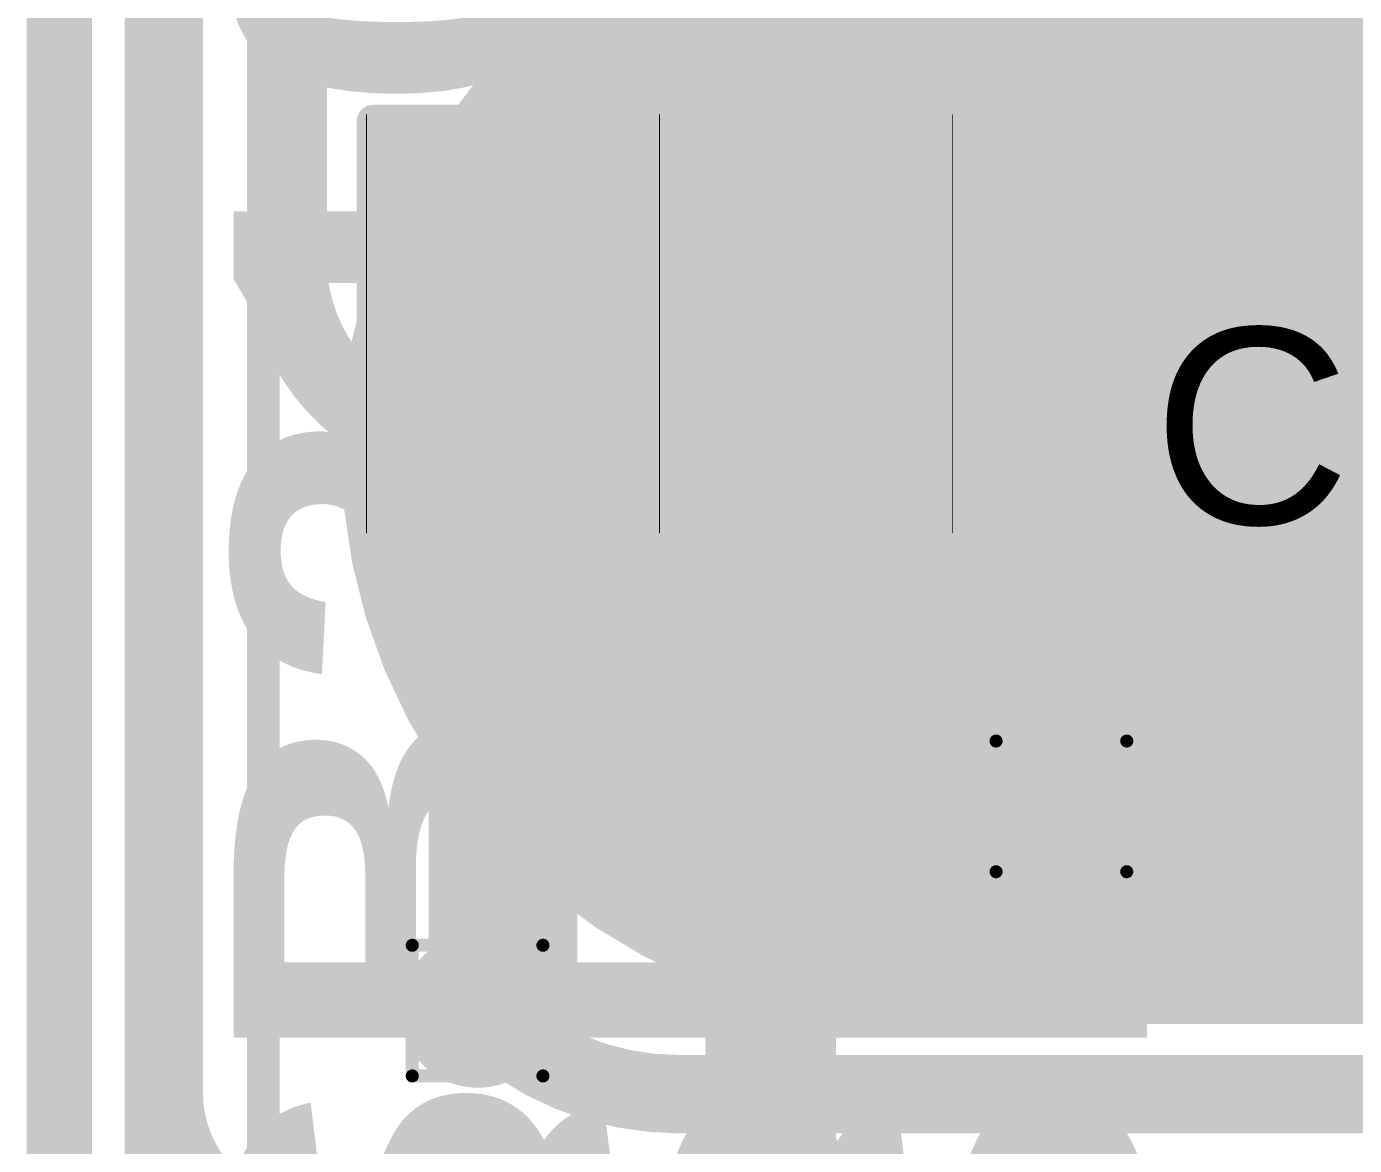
# Model space of a CAD drawing. Header units: inches. Extents: x -17 to 443, y -40 to 218.
# Drawn here: x 179.04 to 184.2, y 10.9 to 15.25 of the extents above; entities that cross this region are included whole.
import ezdxf

# ---------------------------------------------------------------- set-up
doc = ezdxf.new("R2010")
doc.units = ezdxf.units.IN
for name, color, linetype in [('Board Outline', 216, 'Continuous'), ('Bottom Layer', 5, 'Continuous'), ('Bottom Overlay', 54, 'Continuous'), ('Bottom Paste', 16, 'Continuous'), ('Bottom Solder', 6, 'Continuous'), ('Drill Drawing', 1, 'Continuous'), ('Fabrication', 76, 'Continuous'), ('Top Layer', 1, 'Continuous'), ('Top Overlay', 2, 'Continuous'), ('Top Paste', 8, 'Continuous'), ('Top Solder', 216, 'Continuous'), ('Via Holes', 16, 'Continuous')]:
    doc.layers.add(name, color=color, linetype=linetype)
doc.styles.add('Arial', font='', dxfattribs={"height": 0.2})
doc.styles.add('Arial Black_Bold', font='', dxfattribs={"height": 0.2})
doc.styles.get('Arial').set_extended_font_data('Arial')
doc.styles.get('Arial Black_Bold').set_extended_font_data('Arial Black', bold=True)

# ---------------------------------------------------------------- blocks, each defined once
blk = doc.blocks.new('S______B______0402_9')
at = {"layer": 'Top Layer'}
for points in [[(-0.6985, -0.3175), (-0.6985, 0.3175), (-0.2413, 0.3175), (-0.2413, -0.3175)], [(0.2413, -0.3175), (0.2413, 0.3175), (0.6985, 0.3175), (0.6985, -0.3175)]]:
    blk.add_hatch(color=1, dxfattribs=at).paths.add_polyline_path(points)
at = {"layer": 'Top Paste'}
for points in [[(-0.6985, -0.3175), (-0.6985, 0.3175), (-0.2413, 0.3175), (-0.2413, -0.3175)], [(0.2413, -0.3175), (0.2413, 0.3175), (0.6985, 0.3175), (0.6985, -0.3175)]]:
    blk.add_hatch(color=8, dxfattribs=at).paths.add_polyline_path(points)
at = {"layer": 'Top Solder'}
for points in [[(-0.7535, -0.3725), (-0.7535, 0.3725), (-0.1863, 0.3725), (-0.1863, -0.3725)], [(0.1863, -0.3725), (0.1863, 0.3725), (0.7535, 0.3725), (0.7535, -0.3725)]]:
    blk.add_hatch(color=216, dxfattribs=at).paths.add_polyline_path(points)
at = {"layer": 'Top Overlay'}
for points in [[(0.7874, 0.4064, 0.127, 0.127, 0), (-0.7874, 0.4064, 0.127, 0.127, 0)], [(-0.7874, -0.4064, 0.127, 0.127, 0), (-0.7874, 0.4064, 0.127, 0.127, 0)], [(0.7874, -0.4064, 0.127, 0.127, 0), (0.7874, 0.4064, 0.127, 0.127, 0)], [(0.7874, -0.4064, 0.127, 0.127, 0), (-0.7874, -0.4064, 0.127, 0.127, 0)], [(0.8128, -0.4318, 0.00323, 0.00323, 0), (-0.8128, -0.4318, 0.00323, 0.00323, 0)]]:
    blk.add_lwpolyline(points, format="xyseb", dxfattribs=at)
for points in [[(-0.8191, 0.4064, 0.0635, 0.0635, 1), (-0.7556, 0.4064, 0.0635, 0.0635, 1)], [(-0.8191, 0.4064, 0.0635, 0.0635, 1), (-0.7556, 0.4064, 0.0635, 0.0635, 1)], [(0.7556, 0.4064, 0.0635, 0.0635, 1), (0.8191, 0.4064, 0.0635, 0.0635, 1)], [(0.7556, 0.4064, 0.0635, 0.0635, 1), (0.8191, 0.4064, 0.0635, 0.0635, 1)], [(-0.8191, -0.4064, 0.0635, 0.0635, 1), (-0.7556, -0.4064, 0.0635, 0.0635, 1)], [(-0.8191, -0.4064, 0.0635, 0.0635, 1), (-0.7556, -0.4064, 0.0635, 0.0635, 1)], [(0.7556, -0.4064, 0.0635, 0.0635, 1), (0.8191, -0.4064, 0.0635, 0.0635, 1)], [(0.7556, -0.4064, 0.0635, 0.0635, 1), (0.8191, -0.4064, 0.0635, 0.0635, 1)], [(-0.8136, -0.4318, 0.00161, 0.00161, 1), (-0.812, -0.4318, 0.00161, 0.00161, 1)], [(0.812, -0.4318, 0.00161, 0.00161, 1), (0.8136, -0.4318, 0.00161, 0.00161, 1)]]:
    blk.add_lwpolyline(points, format="xyseb", close=True, dxfattribs=at)
blk = doc.blocks.new('SEMG_PAD_B_22')
at = {"layer": 'Bottom Layer'}
h = blk.add_hatch(color=5, dxfattribs=at)
edge = h.paths.add_edge_path()
edge.add_arc((-3.15, 0.0128), 2.1, 90, 270)
edge.add_line((-3.15, -2.0872), (3.15, -2.0872))
edge.add_arc((3.15, 0.0128), 2.1, 270, 450)
edge.add_line((3.15, 2.1128), (-3.15, 2.1128))
at = {"layer": 'Bottom Paste'}
h = blk.add_hatch(color=16, dxfattribs=at)
edge = h.paths.add_edge_path()
edge.add_arc((-3.15, 0.0128), 2.1, 90, 270)
edge.add_line((-3.15, -2.0872), (3.15, -2.0872))
edge.add_arc((3.15, 0.0128), 2.1, 270, 450)
edge.add_line((3.15, 2.1128), (-3.15, 2.1128))
at = {"layer": 'Bottom Solder'}
h = blk.add_hatch(color=6, dxfattribs=at)
edge = h.paths.add_edge_path()
edge.add_arc((-3.15, 0.0128), 2.2016, 90, 270)
edge.add_line((-3.15, -2.1888), (3.15, -2.1888))
edge.add_arc((3.15, 0.0128), 2.2016, 270, 450)
edge.add_line((3.15, 2.2144), (-3.15, 2.2144))
at = {"layer": 'Bottom Overlay'}
blk.add_lwpolyline([(5.6833, 10.9658, 0.127, 0.127, 0), (5.6833, -10.9656, 0.127, 0.127, 0)], format="xyseb", dxfattribs=at)
blk = doc.blocks.new('T____P____SMD_3_P____24')
at = {"layer": 'Top Layer'}
h = blk.add_hatch(color=1, dxfattribs=at)
edge = h.paths.add_edge_path()
edge.add_arc((-0.5, 3.04), 0.5, 90, 180)
edge.add_line((-1, 3.04), (-1, 2.04))
edge.add_arc((-0.5, 2.04), 0.5, 180, 270)
edge.add_line((-0.5, 1.54), (0.5, 1.54))
edge.add_arc((0.5, 2.04), 0.5, 270, 360)
edge.add_line((1, 2.04), (1, 3.04))
edge.add_arc((0.5, 3.04), 0.5, 0, 90)
edge.add_line((0.5, 3.54), (-0.5, 3.54))
h = blk.add_hatch(color=1, dxfattribs=at)
edge = h.paths.add_edge_path()
edge.add_arc((-1, 0), 1, 90, 270)
edge.add_line((-1, -1), (1, -1))
edge.add_arc((1, 0), 1, 270, 450)
edge.add_line((1, 1), (-1, 1))
h = blk.add_hatch(color=1, dxfattribs=at)
edge = h.paths.add_edge_path()
edge.add_arc((-0.5, -2.04), 0.5, 90, 180)
edge.add_line((-1, -2.04), (-1, -3.04))
edge.add_arc((-0.5, -3.04), 0.5, 180, 270)
edge.add_line((-0.5, -3.54), (0.5, -3.54))
edge.add_arc((0.5, -3.04), 0.5, 270, 360)
edge.add_line((1, -3.04), (1, -2.04))
edge.add_arc((0.5, -2.04), 0.5, 0, 90)
edge.add_line((0.5, -1.54), (-0.5, -1.54))
at = {"layer": 'Top Paste'}
h = blk.add_hatch(color=8, dxfattribs=at)
edge = h.paths.add_edge_path()
edge.add_arc((-0.5, 3.04), 0.5, 90, 180)
edge.add_line((-1, 3.04), (-1, 2.04))
edge.add_arc((-0.5, 2.04), 0.5, 180, 270)
edge.add_line((-0.5, 1.54), (0.5, 1.54))
edge.add_arc((0.5, 2.04), 0.5, 270, 360)
edge.add_line((1, 2.04), (1, 3.04))
edge.add_arc((0.5, 3.04), 0.5, 0, 90)
edge.add_line((0.5, 3.54), (-0.5, 3.54))
h = blk.add_hatch(color=8, dxfattribs=at)
edge = h.paths.add_edge_path()
edge.add_arc((-1, 0), 1, 90, 270)
edge.add_line((-1, -1), (1, -1))
edge.add_arc((1, 0), 1, 270, 450)
edge.add_line((1, 1), (-1, 1))
h = blk.add_hatch(color=8, dxfattribs=at)
edge = h.paths.add_edge_path()
edge.add_arc((-0.5, -2.04), 0.5, 90, 180)
edge.add_line((-1, -2.04), (-1, -3.04))
edge.add_arc((-0.5, -3.04), 0.5, 180, 270)
edge.add_line((-0.5, -3.54), (0.5, -3.54))
edge.add_arc((0.5, -3.04), 0.5, 270, 360)
edge.add_line((1, -3.04), (1, -2.04))
edge.add_arc((0.5, -2.04), 0.5, 0, 90)
edge.add_line((0.5, -1.54), (-0.5, -1.54))
at = {"layer": 'Top Solder'}
h = blk.add_hatch(color=216, dxfattribs=at)
edge = h.paths.add_edge_path()
edge.add_arc((-0.5, 3.04), 0.6016, 90, 180)
edge.add_line((-1.1016, 3.04), (-1.1016, 2.04))
edge.add_arc((-0.5, 2.04), 0.6016, 180, 270)
edge.add_line((-0.5, 1.4384), (0.5, 1.4384))
edge.add_arc((0.5, 2.04), 0.6016, 270, 360)
edge.add_line((1.1016, 2.04), (1.1016, 3.04))
edge.add_arc((0.5, 3.04), 0.6016, 0, 90)
edge.add_line((0.5, 3.6416), (-0.5, 3.6416))
h = blk.add_hatch(color=216, dxfattribs=at)
edge = h.paths.add_edge_path()
edge.add_arc((-1, 0), 1.1016, 90, 270)
edge.add_line((-1, -1.1016), (1, -1.1016))
edge.add_arc((1, 0), 1.1016, 270, 450)
edge.add_line((1, 1.1016), (-1, 1.1016))
h = blk.add_hatch(color=216, dxfattribs=at)
edge = h.paths.add_edge_path()
edge.add_arc((-0.5, -2.04), 0.6016, 90, 180)
edge.add_line((-1.1016, -2.04), (-1.1016, -3.04))
edge.add_arc((-0.5, -3.04), 0.6016, 180, 270)
edge.add_line((-0.5, -3.6416), (0.5, -3.6416))
edge.add_arc((0.5, -3.04), 0.6016, 270, 360)
edge.add_line((1.1016, -3.04), (1.1016, -2.04))
edge.add_arc((0.5, -2.04), 0.6016, 0, 90)
edge.add_line((0.5, -1.4384), (-0.5, -1.4384))
blk = doc.blocks.new('S______B______0402_58')
at = {"layer": 'Top Layer'}
for points in [[(-0.6985, -0.3175), (-0.6985, 0.3175), (-0.2413, 0.3175), (-0.2413, -0.3175)], [(0.2413, -0.3175), (0.2413, 0.3175), (0.6985, 0.3175), (0.6985, -0.3175)]]:
    blk.add_hatch(color=1, dxfattribs=at).paths.add_polyline_path(points)
at = {"layer": 'Top Paste'}
for points in [[(-0.6985, -0.3175), (-0.6985, 0.3175), (-0.2413, 0.3175), (-0.2413, -0.3175)], [(0.2413, -0.3175), (0.2413, 0.3175), (0.6985, 0.3175), (0.6985, -0.3175)]]:
    blk.add_hatch(color=8, dxfattribs=at).paths.add_polyline_path(points)
at = {"layer": 'Top Solder'}
for points in [[(-0.7535, -0.3725), (-0.7535, 0.3725), (-0.1863, 0.3725), (-0.1863, -0.3725)], [(0.1863, -0.3725), (0.1863, 0.3725), (0.7535, 0.3725), (0.7535, -0.3725)]]:
    blk.add_hatch(color=216, dxfattribs=at).paths.add_polyline_path(points)
at = {"layer": 'Top Overlay'}
for points in [[(-0.7874, -0.4064, 0.127, 0.127, 0), (-0.7874, 0.4064, 0.127, 0.127, 0)], [(0.7874, 0.4064, 0.127, 0.127, 0), (-0.7874, 0.4064, 0.127, 0.127, 0)], [(0.7874, -0.4064, 0.127, 0.127, 0), (0.7874, 0.4064, 0.127, 0.127, 0)], [(0.7874, -0.4064, 0.127, 0.127, 0), (-0.7874, -0.4064, 0.127, 0.127, 0)], [(0.8128, -0.4318, 0.00323, 0.00323, 0), (-0.8128, -0.4318, 0.00323, 0.00323, 0)]]:
    blk.add_lwpolyline(points, format="xyseb", dxfattribs=at)
for points in [[(-0.8191, 0.4064, 0.0635, 0.0635, 1), (-0.7556, 0.4064, 0.0635, 0.0635, 1)], [(-0.8191, 0.4064, 0.0635, 0.0635, 1), (-0.7556, 0.4064, 0.0635, 0.0635, 1)], [(0.7556, 0.4064, 0.0635, 0.0635, 1), (0.8191, 0.4064, 0.0635, 0.0635, 1)], [(0.7556, 0.4064, 0.0635, 0.0635, 1), (0.8191, 0.4064, 0.0635, 0.0635, 1)], [(-0.8191, -0.4064, 0.0635, 0.0635, 1), (-0.7556, -0.4064, 0.0635, 0.0635, 1)], [(-0.8191, -0.4064, 0.0635, 0.0635, 1), (-0.7556, -0.4064, 0.0635, 0.0635, 1)], [(0.7556, -0.4064, 0.0635, 0.0635, 1), (0.8191, -0.4064, 0.0635, 0.0635, 1)], [(0.7556, -0.4064, 0.0635, 0.0635, 1), (0.8191, -0.4064, 0.0635, 0.0635, 1)], [(-0.8136, -0.4318, 0.00161, 0.00161, 1), (-0.812, -0.4318, 0.00161, 0.00161, 1)], [(0.812, -0.4318, 0.00161, 0.00161, 1), (0.8136, -0.4318, 0.00161, 0.00161, 1)]]:
    blk.add_lwpolyline(points, format="xyseb", close=True, dxfattribs=at)
blk = doc.blocks.new('S______B______0402_130')
at = {"layer": 'Top Layer'}
for points in [[(-0.6985, -0.3175), (-0.6985, 0.3175), (-0.2413, 0.3175), (-0.2413, -0.3175)], [(0.2413, -0.3175), (0.2413, 0.3175), (0.6985, 0.3175), (0.6985, -0.3175)]]:
    blk.add_hatch(color=1, dxfattribs=at).paths.add_polyline_path(points)
at = {"layer": 'Top Paste'}
for points in [[(-0.6985, -0.3175), (-0.6985, 0.3175), (-0.2413, 0.3175), (-0.2413, -0.3175)], [(0.2413, -0.3175), (0.2413, 0.3175), (0.6985, 0.3175), (0.6985, -0.3175)]]:
    blk.add_hatch(color=8, dxfattribs=at).paths.add_polyline_path(points)
at = {"layer": 'Top Solder'}
for points in [[(-0.7535, -0.3725), (-0.7535, 0.3725), (-0.1863, 0.3725), (-0.1863, -0.3725)], [(0.1863, -0.3725), (0.1863, 0.3725), (0.7535, 0.3725), (0.7535, -0.3725)]]:
    blk.add_hatch(color=216, dxfattribs=at).paths.add_polyline_path(points)
at = {"layer": 'Top Overlay'}
for points in [[(-0.7874, -0.4064, 0.127, 0.127, 0), (-0.7874, 0.4064, 0.127, 0.127, 0)], [(0.7874, 0.4064, 0.127, 0.127, 0), (-0.7874, 0.4064, 0.127, 0.127, 0)], [(0.7874, -0.4064, 0.127, 0.127, 0), (0.7874, 0.4064, 0.127, 0.127, 0)], [(0.7874, -0.4064, 0.127, 0.127, 0), (-0.7874, -0.4064, 0.127, 0.127, 0)], [(0.8128, -0.4318, 0.00323, 0.00323, 0), (-0.8128, -0.4318, 0.00323, 0.00323, 0)]]:
    blk.add_lwpolyline(points, format="xyseb", dxfattribs=at)
for points in [[(-0.8191, 0.4064, 0.0635, 0.0635, 1), (-0.7556, 0.4064, 0.0635, 0.0635, 1)], [(-0.8191, 0.4064, 0.0635, 0.0635, 1), (-0.7556, 0.4064, 0.0635, 0.0635, 1)], [(0.7556, 0.4064, 0.0635, 0.0635, 1), (0.8191, 0.4064, 0.0635, 0.0635, 1)], [(0.7556, 0.4064, 0.0635, 0.0635, 1), (0.8191, 0.4064, 0.0635, 0.0635, 1)], [(-0.8191, -0.4064, 0.0635, 0.0635, 1), (-0.7556, -0.4064, 0.0635, 0.0635, 1)], [(-0.8191, -0.4064, 0.0635, 0.0635, 1), (-0.7556, -0.4064, 0.0635, 0.0635, 1)], [(0.7556, -0.4064, 0.0635, 0.0635, 1), (0.8191, -0.4064, 0.0635, 0.0635, 1)], [(0.7556, -0.4064, 0.0635, 0.0635, 1), (0.8191, -0.4064, 0.0635, 0.0635, 1)], [(-0.8136, -0.4318, 0.00161, 0.00161, 1), (-0.812, -0.4318, 0.00161, 0.00161, 1)], [(0.812, -0.4318, 0.00161, 0.00161, 1), (0.8136, -0.4318, 0.00161, 0.00161, 1)]]:
    blk.add_lwpolyline(points, format="xyseb", close=True, dxfattribs=at)

msp = doc.modelspace()

# ---------------------------------------------------------------- hatches: boundary and pattern name
at = {"layer": 'Bottom Layer'}
h = msp.add_hatch(color=5, dxfattribs=at)
edge = h.paths.add_edge_path()
edge.add_arc((183.0645, 12.2207), 0.3, 0, 360)
h = msp.add_hatch(color=5, dxfattribs=at)
edge = h.paths.add_edge_path()
edge.add_arc((180.7948, 11.4268), 0.3, 0, 360)
at = {"layer": 'Top Layer'}
h = msp.add_hatch(color=1, dxfattribs=at)
edge = h.paths.add_edge_path()
edge.add_arc((183.0645, 12.2207), 0.3, 0, 360)
h = msp.add_hatch(color=1, dxfattribs=at)
edge = h.paths.add_edge_path()
edge.add_arc((180.7948, 11.4268), 0.3, 0, 360)
at = {"layer": 'Via Holes'}
h = msp.add_hatch(color=7, dxfattribs=at)
edge = h.paths.add_edge_path()
edge.add_arc((183.0645, 12.2207), 0.15, 0, 360)
h = msp.add_hatch(color=7, dxfattribs=at)
edge = h.paths.add_edge_path()
edge.add_arc((180.7948, 11.4268), 0.15, 0, 360)

# ---------------------------------------------------------------- linework, layer by layer
at = {"layer": 'Board Outline'}
msp.add_lwpolyline([(179.1684, 2.6484, 0.127, 0.127, 0), (179.1685, 24.504, 0.127, 0.127, 0)], format="xyseb", dxfattribs=at)
at = {"layer": 'Bottom Layer'}
for points in [[(179.5749, 11.1081, 0.3048, 0.3048, 0), (179.5749, 15.5188, 0.3048, 0.3048, 0)], [(180.7948, 11.4268, 0.3048, 0.3048, 0), (180.7959, 11.4268, 0.3048, 0.3048, 0)], [(181.5797, 11.1017, 0.3048, 0.3048, -0.198912), (180.7948, 11.4268, 0.3048, 0.3048, 0)], [(180.148, 10.5351, 0.3048, 0.3048, -0.414214), (179.5749, 11.1081, 0.3048, 0.3048, 0)], [(181.5797, 11.1017, 0.3048, 0.3048, 0), (185.3366, 11.1017, 0.3048, 0.3048, 0)]]:
    msp.add_lwpolyline(points, format="xyseb", dxfattribs=at)
for points in [[(180.7186, 11.4268, 0.1524, 0.1524, 1), (180.871, 11.4268, 0.1524, 0.1524, 1)], [(180.7186, 11.4268, 0.1524, 0.1524, 1), (180.871, 11.4268, 0.1524, 0.1524, 1)], [(180.7197, 11.4268, 0.1524, 0.1524, 1), (180.8721, 11.4268, 0.1524, 0.1524, 1)], [(179.4987, 11.1081, 0.1524, 0.1524, 1), (179.6511, 11.1081, 0.1524, 0.1524, 1)], [(179.4987, 11.1081, 0.1524, 0.1524, 1), (179.6511, 11.1081, 0.1524, 0.1524, 1)], [(181.5035, 11.1017, 0.1524, 0.1524, 1), (181.6559, 11.1017, 0.1524, 0.1524, 1)], [(181.5035, 11.1017, 0.1524, 0.1524, 1), (181.6559, 11.1017, 0.1524, 0.1524, 1)]]:
    msp.add_lwpolyline(points, format="xyseb", close=True, dxfattribs=at)
at = {"layer": 'Drill Drawing'}
for points in [[(182.8105, 12.4747, 0.0508, 0.0508, 0), (183.3185, 12.4747, 0.0508, 0.0508, 0)], [(182.8105, 11.9667, 0.0508, 0.0508, 0), (182.8105, 12.4747, 0.0508, 0.0508, 0)], [(183.3185, 11.9667, 0.0508, 0.0508, 0), (183.3185, 12.4747, 0.0508, 0.0508, 0)], [(182.8105, 11.9667, 0.0508, 0.0508, 0), (183.3185, 11.9667, 0.0508, 0.0508, 0)], [(180.5408, 11.6808, 0.0508, 0.0508, 0), (181.0488, 11.6808, 0.0508, 0.0508, 0)], [(180.5408, 11.1728, 0.0508, 0.0508, 0), (180.5408, 11.6808, 0.0508, 0.0508, 0)], [(181.0488, 11.1728, 0.0508, 0.0508, 0), (181.0488, 11.6808, 0.0508, 0.0508, 0)], [(180.5408, 11.1728, 0.0508, 0.0508, 0), (181.0488, 11.1728, 0.0508, 0.0508, 0)]]:
    msp.add_lwpolyline(points, format="xyseb", dxfattribs=at)
for points in [[(182.7978, 12.4747, 0.0254, 0.0254, 1), (182.8232, 12.4747, 0.0254, 0.0254, 1)], [(182.7978, 12.4747, 0.0254, 0.0254, 1), (182.8232, 12.4747, 0.0254, 0.0254, 1)], [(183.3058, 12.4747, 0.0254, 0.0254, 1), (183.3312, 12.4747, 0.0254, 0.0254, 1)], [(183.3058, 12.4747, 0.0254, 0.0254, 1), (183.3312, 12.4747, 0.0254, 0.0254, 1)], [(182.7978, 11.9667, 0.0254, 0.0254, 1), (182.8232, 11.9667, 0.0254, 0.0254, 1)], [(182.7978, 11.9667, 0.0254, 0.0254, 1), (182.8232, 11.9667, 0.0254, 0.0254, 1)], [(183.3058, 11.9667, 0.0254, 0.0254, 1), (183.3312, 11.9667, 0.0254, 0.0254, 1)], [(183.3058, 11.9667, 0.0254, 0.0254, 1), (183.3312, 11.9667, 0.0254, 0.0254, 1)], [(180.5281, 11.6808, 0.0254, 0.0254, 1), (180.5535, 11.6808, 0.0254, 0.0254, 1)], [(180.5281, 11.6808, 0.0254, 0.0254, 1), (180.5535, 11.6808, 0.0254, 0.0254, 1)], [(181.0361, 11.6808, 0.0254, 0.0254, 1), (181.0615, 11.6808, 0.0254, 0.0254, 1)], [(181.0361, 11.6808, 0.0254, 0.0254, 1), (181.0615, 11.6808, 0.0254, 0.0254, 1)], [(180.5281, 11.1728, 0.0254, 0.0254, 1), (180.5535, 11.1728, 0.0254, 0.0254, 1)], [(180.5281, 11.1728, 0.0254, 0.0254, 1), (180.5535, 11.1728, 0.0254, 0.0254, 1)], [(181.0361, 11.1728, 0.0254, 0.0254, 1), (181.0615, 11.1728, 0.0254, 0.0254, 1)], [(181.0361, 11.1728, 0.0254, 0.0254, 1), (181.0615, 11.1728, 0.0254, 0.0254, 1)]]:
    msp.add_lwpolyline(points, format="xyseb", close=True, dxfattribs=at)
at = {"layer": 'Fabrication'}
for points in [[(179.1684, 2.6484, 0.254, 0.254, 0), (179.1685, 24.504, 0.254, 0.254, 0)], [(181.0064, 15.0868, 0.254, 0.254, -0.198912), (182.4913, 15.7018, 0.254, 0.254, 0)], [(180.3913, 13.6018, 0.254, 0.254, -0.198912), (181.0064, 15.0868, 0.254, 0.254, 0)], [(181.0064, 12.1169, 0.254, 0.254, -0.198912), (180.3913, 13.6018, 0.254, 0.254, 0)], [(182.4913, 11.5018, 0.254, 0.254, -0.198912), (181.0064, 12.1169, 0.254, 0.254, 0)], [(182.4913, 11.5018, 0.254, 0.254, 0), (188.7993, 11.5018, 0.254, 0.254, 0)]]:
    msp.add_lwpolyline(points, format="xyseb", dxfattribs=at)
for points in [[(180.9429, 15.0868, 0.127, 0.127, 1), (181.0699, 15.0868, 0.127, 0.127, 1)], [(180.9429, 15.0868, 0.127, 0.127, 1), (181.0699, 15.0868, 0.127, 0.127, 1)], [(180.3278, 13.6018, 0.127, 0.127, 1), (180.4548, 13.6018, 0.127, 0.127, 1)], [(180.3278, 13.6018, 0.127, 0.127, 1), (180.4548, 13.6018, 0.127, 0.127, 1)], [(180.9429, 12.1169, 0.127, 0.127, 1), (181.0699, 12.1169, 0.127, 0.127, 1)], [(180.9429, 12.1169, 0.127, 0.127, 1), (181.0699, 12.1169, 0.127, 0.127, 1)], [(182.4278, 11.5018, 0.127, 0.127, 1), (182.5548, 11.5018, 0.127, 0.127, 1)], [(182.4278, 11.5018, 0.127, 0.127, 1), (182.5548, 11.5018, 0.127, 0.127, 1)]]:
    msp.add_lwpolyline(points, format="xyseb", close=True, dxfattribs=at)
at = {"layer": 'Top Layer'}
for points in [[(179.5748, 8.5225, 0.3048, 0.3048, 0), (179.5748, 16.7625, 0.3048, 0.3048, 0)], [(180.0574, 14.3383, 0.3048, 0.3048, 0), (180.0574, 15.4426, 0.3048, 0.3048, 0)], [(180.7948, 14.5669, 0.381, 0.381, 0), (183.0725, 14.5669, 0.381, 0.381, 0)], [(183.0725, 14.5669, 0.381, 0.381, 0), (185.5534, 14.5669, 0.381, 0.381, 0)], [(180.7686, 13.6271, 0.3048, 0.3048, -0.414214), (180.0574, 14.3383, 0.3048, 0.3048, 0)], [(180.7948, 11.4268, 0.381, 0.381, 0), (180.7948, 13.6271, 0.381, 0.381, 0)], [(181.9337, 9.9049, 0.508, 0.508, 0), (181.9337, 13.5763, 0.508, 0.508, 0)], [(183.0685, 13.5954, 0.381, 0.381, 0), (183.0863, 13.6132, 0.381, 0.381, 0)], [(183.0685, 12.2247, 0.381, 0.381, 0), (183.0685, 13.5954, 0.381, 0.381, 0)], [(180.7686, 13.6271, 0.3048, 0.3048, 0), (180.7948, 13.6271, 0.3048, 0.3048, 0)], [(183.0725, 13.6271, 0.3048, 0.3048, 0), (183.0863, 13.6132, 0.3048, 0.3048, 0)], [(183.0645, 12.2207, 0.381, 0.381, 0), (183.0685, 12.2247, 0.381, 0.381, 0)]]:
    msp.add_lwpolyline(points, format="xyseb", dxfattribs=at)
for points in [[(180.6996, 14.5669, 0.1905, 0.1905, 1), (180.8901, 14.5669, 0.1905, 0.1905, 1)], [(182.9773, 14.5669, 0.1905, 0.1905, 1), (183.1678, 14.5669, 0.1905, 0.1905, 1)], [(182.9773, 14.5669, 0.1905, 0.1905, 1), (183.1678, 14.5669, 0.1905, 0.1905, 1)], [(179.9812, 14.3383, 0.1524, 0.1524, 1), (180.1336, 14.3383, 0.1524, 0.1524, 1)], [(179.9812, 14.3383, 0.1524, 0.1524, 1), (180.1336, 14.3383, 0.1524, 0.1524, 1)], [(180.6996, 13.6271, 0.1905, 0.1905, 1), (180.8901, 13.6271, 0.1905, 0.1905, 1)], [(181.8067, 13.5763, 0.254, 0.254, 1), (182.0607, 13.5763, 0.254, 0.254, 1)], [(182.9733, 13.5954, 0.1905, 0.1905, 1), (183.1638, 13.5954, 0.1905, 0.1905, 1)], [(182.9733, 13.5954, 0.1905, 0.1905, 1), (183.1638, 13.5954, 0.1905, 0.1905, 1)], [(182.9911, 13.6132, 0.1905, 0.1905, 1), (183.1816, 13.6132, 0.1905, 0.1905, 1)], [(180.6924, 13.6271, 0.1524, 0.1524, 1), (180.8448, 13.6271, 0.1524, 0.1524, 1)], [(180.6924, 13.6271, 0.1524, 0.1524, 1), (180.8448, 13.6271, 0.1524, 0.1524, 1)], [(180.7186, 13.6271, 0.1524, 0.1524, 1), (180.871, 13.6271, 0.1524, 0.1524, 1)], [(182.9963, 13.6271, 0.1524, 0.1524, 1), (183.1487, 13.6271, 0.1524, 0.1524, 1)], [(183.0101, 13.6132, 0.1524, 0.1524, 1), (183.1625, 13.6132, 0.1524, 0.1524, 1)], [(182.9692, 12.2207, 0.1905, 0.1905, 1), (183.1597, 12.2207, 0.1905, 0.1905, 1)], [(182.9733, 12.2247, 0.1905, 0.1905, 1), (183.1638, 12.2247, 0.1905, 0.1905, 1)], [(182.9733, 12.2247, 0.1905, 0.1905, 1), (183.1638, 12.2247, 0.1905, 0.1905, 1)], [(180.6996, 11.4268, 0.1905, 0.1905, 1), (180.8901, 11.4268, 0.1905, 0.1905, 1)]]:
    msp.add_lwpolyline(points, format="xyseb", close=True, dxfattribs=at)

# ---------------------------------------------------------------- block references
for name, p, rotation in [('SEMG_PAD_B_22', (185.6453, 13.589), 180), ('T____P____SMD_3_P____24', (185.6453, 14.6049), 180), ('S______B______0402_58', (180.7948, 14.0969), 270), ('S______B______0402_130', (181.9336, 14.0969), 270), ('S______B______0402_9', (183.0725, 14.0969), 270)]:
    msp.add_blockref(name, p, dxfattribs=dict(rotation=rotation))

# ---------------------------------------------------------------- texts
at = {"layer": 'Fabrication', "style": 'Arial'}
msp.add_text('Cut-out', height=0.762, dxfattribs=at).set_placement((183.4195, 13.3181))
at = {"layer": 'Top Overlay', "style": 'Arial Black_Bold'}
for s, p in [('SB210', (181.1163, 9.8314)), ('SB208', (182.2551, 9.8314)), ('SB207', (183.3969, 9.8314))]:
    msp.add_text(s, height=1.27, rotation=90, dxfattribs=at).set_placement(p)

doc.saveas('drawing.dxf')
